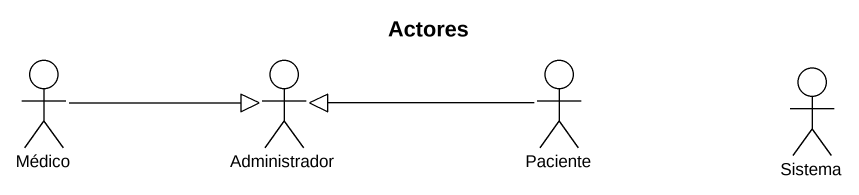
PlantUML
@startuml
title Actores
actor Médico
actor Administrador
actor Paciente
actor Sistema
Médico -right-|> Administrador
Paciente -left-|> Administrador
@enduml
